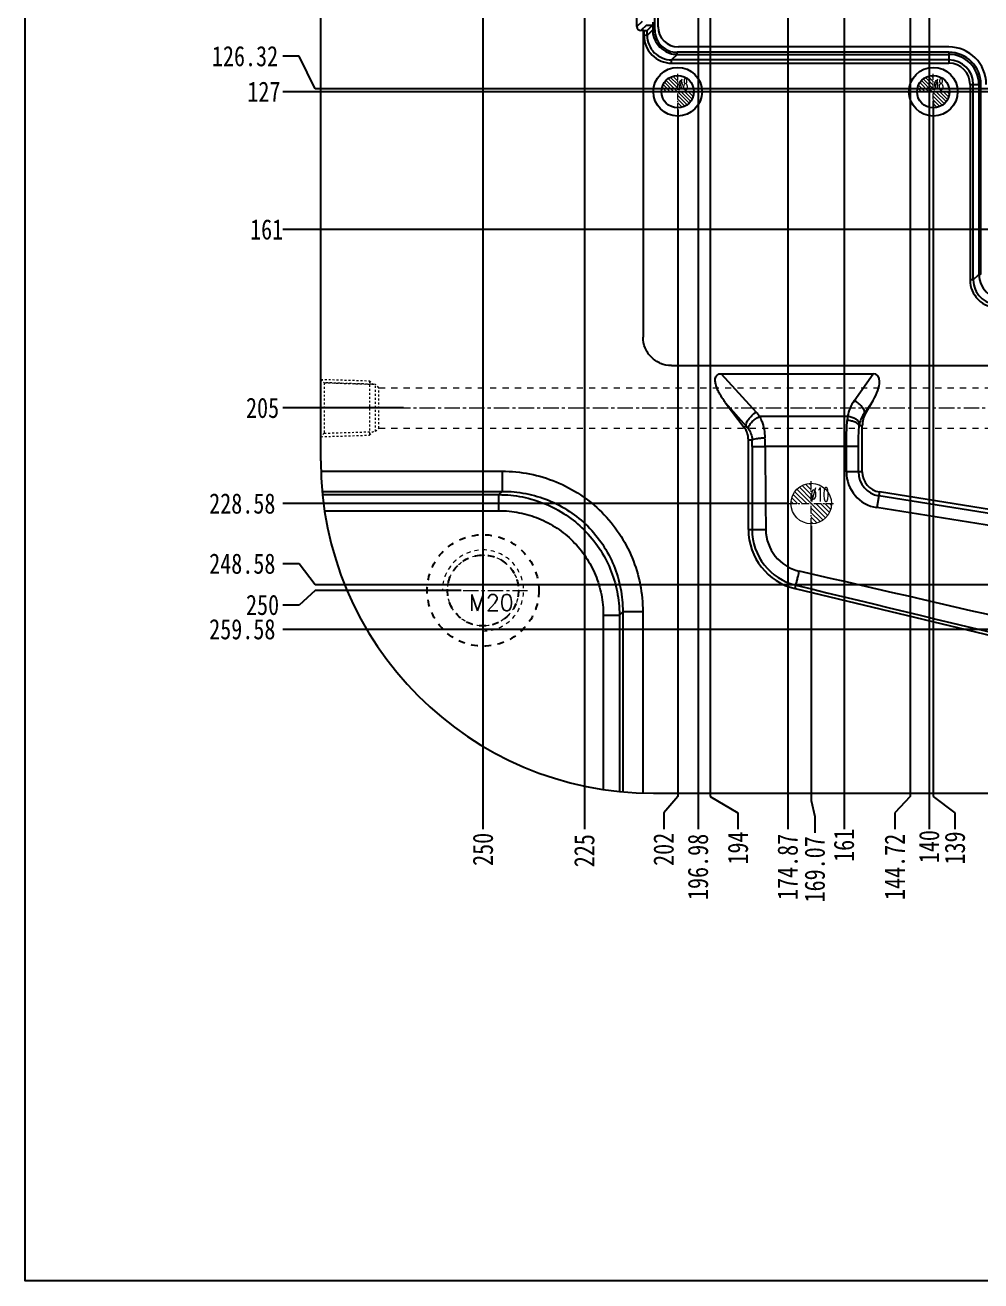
# Model space of a CAD drawing. Header units: millimetres. Extents: x -1265 to 1982, y -12197 to 1934.
# Drawn here: x -326.7 to -91.1, y -3582.3 to -3272.7 of the extents above; entities that cross this region are included whole.
import ezdxf
from ezdxf.enums import TextEntityAlignment as Align

# ---------------------------------------------------------------- set-up
doc = ezdxf.new("R2010")
doc.units = ezdxf.units.MM
doc.header["$LTSCALE"] = 16.335
doc.header["$PDMODE"] = 3
doc.header["$PDSIZE"] = 0.3125
doc.linetypes.add('CENTER', pattern=[0.6, 0.375, -0.075, 0.075, -0.075])
doc.linetypes.add('HIDDEN', pattern=[0.2, 0.1, -0.1])
doc.layers.get('0').update_dxf_attribs({"linetype": 'CONTINUOUS'})
doc.layers.get('Defpoints').update_dxf_attribs({"linetype": 'CONTINUOUS'})
for name, color, linetype, lineweight in [('cool', 153, 'HIDDEN', 9), ('epin', 13, 'CONTINUOUS', 9), ('screw', 33, 'CONTINUOUS', 13)]:
    doc.layers.add(name, color=color, linetype=linetype, lineweight=lineweight)
doc.layers.add('DEFAULT_2', color=8, linetype='HIDDEN')
doc.layers.add('DIM', color=3, linetype='CONTINUOUS')
doc.styles.get("Standard").update_dxf_attribs({"font": 'txt', "width": 0.8})
doc.styles.add('TXT', font='txt.shx', dxfattribs={"bigfont": 'gbcbig.shx'})
doc.styles.add('TXT05', font='txt.shx', dxfattribs={"width": 0.5, "bigfont": 'gbcbig.shx'})
doc.dimstyles.new('11', dxfattribs={"dimtxt": 8, "dimasz": 8, "dimexe": 0, "dimexo": 0, "dimgap": 0, "dimtad": 0, "dimdsep": 46, "dimtxsty": 'Standard', "dimcen": 0, "dimclrd": 4, "dimclre": 4, "dimclrt": 6, "dimazin": 0, "dimtp": 0.01, "dimtm": 0.01, "dimtfac": 1, "dimtofl": 0, "dimtmove": 0, "dimatfit": 3, "dimfxl": 0, "dimtolj": 1, "dimarcsym": 0})

# ---------------------------------------------------------------- blocks, each defined once
blk = doc.blocks.new('cool_jt_f12')
at = {"layer": 'cool', "ltscale": 0.3}
for p, q in [((0, 7.0785), (0.856, 6.2225)), ((0, 7.0785), (12, 6.7035)), ((0.856, 6.2225), (0.856, -6.2225)), ((13.5, 5.827375), (0.856, 6.2225)), ((0.856, 6.2225), (13.5, 5.827375)), ((12, 6.7035), (12.856, 5.8475)), ((12, 6.7035), (12, -6.7035)), ((14.327375, 5), (13.5, 5.827375)), ((13.5, -5.827375), (13.5, 5.827375)), ((14.327375, -5), (14.327375, 5)), ((0.856, -6.2225), (13.5, -5.827375)), ((12, -6.7035), (12.856, -5.8475)), ((13.5, -5.827375), (14.327375, -5)), ((0.856, -6.2225), (0, -7.0785)), ((0, -7.0785), (12, -6.7035))]:
    blk.add_line(p, q, dxfattribs=at)
blk = doc.blocks.new('06')
at = {"layer": 'cool', "ltscale": 0.932966}
for p, q in [((-3287.69, 1844.03), (-2736.35, 1844.03)), ((-3287.69, 1834.03), (-2736.35, 1834.03))]:
    blk.add_line(p, q, dxfattribs=at)
at = {"layer": 'cool', "color": 1, "linetype": 'CENTER', "ltscale": 0.621977}
blk.add_line((-3302.02, 1839.03), (-2722.02, 1839.03), dxfattribs=at)
at = {"layer": 'cool', "ltscale": 0.932966}
blk.add_blockref('cool_jt_f12', (-3302.02, 1839.03), dxfattribs=at)
at = {"layer": 'cool', "ltscale": 0.932966, "rotation": 180}
blk.add_blockref('cool_jt_f12', (-2722.02, 1839.03), dxfattribs=at)
blk = doc.blocks.new('epin_ejp_10')
at = {"layer": 'epin'}
h = blk.add_hatch(dxfattribs=at)
h.set_pattern_fill('_ANSI31', color=123, scale=0.25, angle=90, style=0)
h.set_pattern_definition([(135, (127.9125, 1355.0167), (-0.561266, -0.561266), [])])
h.paths.add_polyline_path([(0, 5, 0.414214), (-5, 0), (0, 0)])
h.paths.add_polyline_path([(5, 0), (0, 0), (0, -5, 0.414214)])
at = {"layer": 'epin', "color": 1, "linetype": 'CENTER', "ltscale": 0.310989}
for p, q in [((0, -5.5), (0, 5.5)), ((-5.5, 0), (5.5, 0))]:
    blk.add_line(p, q, dxfattribs=at)
at = {"layer": 'epin'}
blk.add_circle((0, 0), 5, dxfattribs=at)
at = {"layer": 'epin', "color": 6, "style": 'TXT05', "width": 0.5}
blk.add_text('%%c10', height=3.5, dxfattribs=at).set_placement((2.1, 2.25), align=Align.MIDDLE)
blk = doc.blocks.new('epin_ejp_8')
at = {"layer": 'epin'}
h = blk.add_hatch(dxfattribs=at)
h.set_pattern_fill('_ANSI31', color=123, scale=0.2, angle=90, style=0)
h.set_pattern_definition([(135, (-2636.1445, 786.8366), (-0.4490128, -0.4490128), [])])
h.paths.add_polyline_path([(0, 4, 0.414214), (-4, 0), (0, 0)])
h.paths.add_polyline_path([(4, 0), (0, 0), (0, -4, 0.414214)])
at = {"layer": 'epin', "color": 1, "linetype": 'CENTER', "ltscale": 0.248791}
for p, q in [((0, -4.4), (0, 4.4)), ((-4.4, 0), (4.4, 0))]:
    blk.add_line(p, q, dxfattribs=at)
at = {"layer": 'epin'}
blk.add_circle((0, 0), 4, dxfattribs=at)
at = {"layer": 'epin', "color": 6, "style": 'TXT05', "width": 0.5}
blk.add_text('%%c8', height=2.8, dxfattribs=at).set_placement((1.33, 1.8), align=Align.MIDDLE)
blk = doc.blocks.new('08')
at = {"layer": 'epin'}
for name, p in [('epin_ejp_8', (-3214.02, 1917.03)), ('epin_ejp_8', (-3151.02, 1917.03)), ('epin_ejp_10', (-3181.09, 1815.45))]:
    blk.add_blockref(name, p, dxfattribs=at)
blk = doc.blocks.new('screw_m20_g')
at = {"layer": 'screw', "color": 1, "linetype": 'CENTER', "ltscale": 0.621977}
for p, q in [((0, -11), (0, 11)), ((-11, 0), (11, 0))]:
    blk.add_line(p, q, dxfattribs=at)
at = {"layer": 'screw', "linetype": 'HIDDEN', "ltscale": 0.621977}
blk.add_circle((0, 0), 8.75, dxfattribs=at)
at = {"layer": 'screw', "color": 92, "linetype": 'HIDDEN', "ltscale": 0.621977}
blk.add_arc((0, 0), 10, 270, 180, dxfattribs=at)
at = {"layer": 'screw', "color": 6, "style": 'TXT'}
blk.add_text('M20', height=4, dxfattribs=at).set_placement((-3.4, -5))
blk = doc.blocks.new('*D578')
at = {"layer": 'Defpoints', "color": 0}
for p in [(36.15, -3162.07), (-103.85, -3242.07), (-103.85, -3470.92)]:
    blk.add_point(p, dxfattribs=at)
at = {"layer": 'DIM', "color": 4, "lineweight": -2}
blk.add_line((-103.85, -3242.07), (-103.85, -3470.92), dxfattribs=at)
at = {"layer": 'DIM', "color": 6, "insert": (-103.85, -3475.25), "char_height": 5, "attachment_point": 5, "rotation": 90}
blk.add_mtext('\\A1;140', dxfattribs=at)
blk = doc.blocks.new('*D579')
at = {"layer": 'Defpoints', "color": 0}
for p in [(36.15, -3162.07), (-108.57, -3190.04), (-112.31, -3470.92)]:
    blk.add_point(p, dxfattribs=at)
at = {"layer": 'DIM', "color": 4, "lineweight": -2}
for p, q in [((-108.57, -3190.04), (-108.57, -3462.92)), ((-108.57, -3462.92), (-112.31, -3466.92)), ((-112.31, -3466.92), (-112.31, -3470.92))]:
    blk.add_line(p, q, dxfattribs=at)
at = {"layer": 'DIM', "color": 6, "insert": (-112.31, -3480.25), "char_height": 5, "attachment_point": 5, "rotation": 90}
blk.add_mtext('\\A1;144.72', dxfattribs=at)
blk = doc.blocks.new('*D580')
at = {"layer": 'Defpoints', "color": 0}
for p in [(36.15, -3162.07), (-102.85, -3291.41), (-97.5, -3470.92)]:
    blk.add_point(p, dxfattribs=at)
at = {"layer": 'DIM', "color": 4, "lineweight": -2}
for p, q in [((-102.85, -3291.41), (-102.85, -3462.92)), ((-102.85, -3462.92), (-97.5, -3466.92)), ((-97.5, -3466.92), (-97.5, -3470.92))]:
    blk.add_line(p, q, dxfattribs=at)
at = {"layer": 'DIM', "color": 6, "insert": (-97.5, -3475.59), "char_height": 5, "attachment_point": 5, "rotation": 90}
blk.add_mtext('\\A1;139', dxfattribs=at)
blk = doc.blocks.new('*D581')
at = {"layer": 'Defpoints', "color": 0}
for p in [(36.15, -3162.07), (-138.72, -3167.93), (-138.72, -3470.92)]:
    blk.add_point(p, dxfattribs=at)
at = {"layer": 'DIM', "color": 4, "lineweight": -2}
blk.add_line((-138.72, -3167.93), (-138.72, -3470.92), dxfattribs=at)
at = {"layer": 'DIM', "color": 6, "insert": (-138.72, -3480.25), "char_height": 5, "attachment_point": 5, "rotation": 90}
blk.add_mtext('\\A1;174.87', dxfattribs=at)
blk = doc.blocks.new('*D582')
at = {"layer": 'Defpoints', "color": 0}
for p in [(36.15, -3162.07), (-124.85, -3265.07), (-124.85, -3470.92)]:
    blk.add_point(p, dxfattribs=at)
at = {"layer": 'DIM', "color": 4, "lineweight": -2}
blk.add_line((-124.85, -3265.07), (-124.85, -3470.92), dxfattribs=at)
at = {"layer": 'DIM', "color": 6, "insert": (-124.85, -3474.92), "char_height": 5, "attachment_point": 5, "rotation": 90}
blk.add_mtext('\\A1;161', dxfattribs=at)
blk = doc.blocks.new('*D583')
at = {"layer": 'Defpoints', "color": 0}
for p in [(36.15, -3162.07), (-160.83, -3190.04), (-160.83, -3470.92)]:
    blk.add_point(p, dxfattribs=at)
at = {"layer": 'DIM', "color": 4, "lineweight": -2}
blk.add_line((-160.83, -3190.04), (-160.83, -3470.92), dxfattribs=at)
at = {"layer": 'DIM', "color": 6, "insert": (-160.83, -3480.25), "char_height": 5, "attachment_point": 5, "rotation": 90}
blk.add_mtext('\\A1;196.98', dxfattribs=at)
blk = doc.blocks.new('*D584')
at = {"layer": 'Defpoints', "color": 0}
for p in [(36.15, -3162.07), (-157.85, -3229.07), (-150.99, -3470.92)]:
    blk.add_point(p, dxfattribs=at)
at = {"layer": 'DIM', "color": 4, "lineweight": -2}
for p, q in [((-157.85, -3229.07), (-157.85, -3462.92)), ((-157.85, -3462.92), (-150.99, -3466.92)), ((-150.99, -3466.92), (-150.99, -3470.92))]:
    blk.add_line(p, q, dxfattribs=at)
at = {"layer": 'DIM', "color": 6, "insert": (-150.99, -3475.59), "char_height": 5, "attachment_point": 5, "rotation": 90}
blk.add_mtext('\\A1;194', dxfattribs=at)
blk = doc.blocks.new('*D585')
at = {"layer": 'Defpoints', "color": 0}
for p in [(36.15, -3162.07), (-165.85, -3293.47), (-169.3, -3470.92)]:
    blk.add_point(p, dxfattribs=at)
at = {"layer": 'DIM', "color": 4, "lineweight": -2}
for p, q in [((-165.85, -3293.47), (-165.85, -3462.92)), ((-165.85, -3462.92), (-169.3, -3466.92)), ((-169.3, -3466.92), (-169.3, -3470.92))]:
    blk.add_line(p, q, dxfattribs=at)
at = {"layer": 'DIM', "color": 6, "insert": (-169.3, -3475.92), "char_height": 5, "attachment_point": 5, "rotation": 90}
blk.add_mtext('\\A1;202', dxfattribs=at)
blk = doc.blocks.new('*D586')
at = {"layer": 'Defpoints', "color": 0}
for p in [(36.15, -3162.07), (-188.85, -3166.47), (-188.85, -3470.92)]:
    blk.add_point(p, dxfattribs=at)
at = {"layer": 'DIM', "color": 4, "lineweight": -2}
blk.add_line((-188.85, -3166.47), (-188.85, -3470.92), dxfattribs=at)
at = {"layer": 'DIM', "color": 6, "insert": (-188.85, -3476.25), "char_height": 5, "attachment_point": 5, "rotation": 90}
blk.add_mtext('\\A1;225', dxfattribs=at)
blk = doc.blocks.new('*D587')
at = {"layer": 'Defpoints', "color": 0}
for p in [(36.15, -3162.07), (-213.85, -3168.34), (-213.85, -3470.92)]:
    blk.add_point(p, dxfattribs=at)
at = {"layer": 'DIM', "color": 4, "lineweight": -2}
blk.add_line((-213.85, -3168.34), (-213.85, -3470.92), dxfattribs=at)
at = {"layer": 'DIM', "color": 6, "insert": (-213.85, -3475.92), "char_height": 5, "attachment_point": 5, "rotation": 90}
blk.add_mtext('\\A1;250', dxfattribs=at)
blk = doc.blocks.new('*D588')
at = {"layer": 'Defpoints', "color": 0}
for p in [(36.15, -3162.07), (-263.18, -3367.07), (-233.41, -3367.07)]:
    blk.add_point(p, dxfattribs=at)
at = {"layer": 'DIM', "color": 4, "lineweight": -2}
blk.add_line((-233.41, -3367.07), (-263.18, -3367.07), dxfattribs=at)
at = {"layer": 'DIM', "color": 6, "insert": (-268.18, -3367.07), "char_height": 5, "attachment_point": 5}
blk.add_mtext('\\A1;205', dxfattribs=at)
blk = doc.blocks.new('*D589')
at = {"layer": 'Defpoints', "color": 0}
for p in [(36.15, -3162.07), (-263.18, -3421.66), (-3.11, -3421.66)]:
    blk.add_point(p, dxfattribs=at)
at = {"layer": 'DIM', "color": 4, "lineweight": -2}
blk.add_line((-3.11, -3421.66), (-263.18, -3421.66), dxfattribs=at)
at = {"layer": 'DIM', "color": 6, "insert": (-273.18, -3421.66), "char_height": 5, "attachment_point": 5}
blk.add_mtext('\\A1;259.58', dxfattribs=at)
blk = doc.blocks.new('*D590')
at = {"layer": 'Defpoints', "color": 0}
for p in [(36.15, -3162.07), (-263.18, -3405.49), (-71.11, -3410.66)]:
    blk.add_point(p, dxfattribs=at)
at = {"layer": 'DIM', "color": 4, "lineweight": -2}
for p, q in [((-259.18, -3405.49), (-263.18, -3405.49)), ((-255.18, -3410.66), (-259.18, -3405.49)), ((-71.11, -3410.66), (-255.18, -3410.66))]:
    blk.add_line(p, q, dxfattribs=at)
at = {"layer": 'DIM', "color": 6, "insert": (-273.18, -3405.49), "char_height": 5, "attachment_point": 5}
blk.add_mtext('\\A1;248.58', dxfattribs=at)
blk = doc.blocks.new('*D591')
at = {"layer": 'Defpoints', "color": 0}
for p in [(36.15, -3162.07), (-219.21, -3412.07), (-263.18, -3415.66)]:
    blk.add_point(p, dxfattribs=at)
at = {"layer": 'DIM', "color": 4, "lineweight": -2}
for p, q in [((-255.18, -3412.07), (-259.18, -3415.66)), ((-219.21, -3412.07), (-255.18, -3412.07)), ((-259.18, -3415.66), (-263.18, -3415.66))]:
    blk.add_line(p, q, dxfattribs=at)
at = {"layer": 'DIM', "color": 6, "insert": (-268.18, -3415.66), "char_height": 5, "attachment_point": 5}
blk.add_mtext('\\A1;250', dxfattribs=at)
blk = doc.blocks.new('*D592')
at = {"layer": 'Defpoints', "color": 0}
for p in [(36.15, -3162.07), (-263.18, -3390.66), (-138.41, -3390.66)]:
    blk.add_point(p, dxfattribs=at)
at = {"layer": 'DIM', "color": 4, "lineweight": -2}
blk.add_line((-138.41, -3390.66), (-263.18, -3390.66), dxfattribs=at)
at = {"layer": 'DIM', "color": 6, "insert": (-273.18, -3390.66), "char_height": 5, "attachment_point": 5}
blk.add_mtext('\\A1;228.58', dxfattribs=at)
blk = doc.blocks.new('*D593')
at = {"layer": 'Defpoints', "color": 0}
for p in [(36.15, -3162.07), (-263.18, -3323.07), (-44.84, -3323.07)]:
    blk.add_point(p, dxfattribs=at)
at = {"layer": 'DIM', "color": 4, "lineweight": -2}
blk.add_line((-44.84, -3323.07), (-263.18, -3323.07), dxfattribs=at)
at = {"layer": 'DIM', "color": 6, "insert": (-267.18, -3323.07), "char_height": 5, "attachment_point": 5}
blk.add_mtext('\\A1;161', dxfattribs=at)
blk = doc.blocks.new('*D594')
at = {"layer": 'Defpoints', "color": 0}
for p in [(36.15, -3162.07), (-263.18, -3289.07), (-20.3, -3289.07)]:
    blk.add_point(p, dxfattribs=at)
at = {"layer": 'DIM', "color": 4, "lineweight": -2}
blk.add_line((-20.3, -3289.07), (-263.18, -3289.07), dxfattribs=at)
at = {"layer": 'DIM', "color": 6, "insert": (-267.85, -3289.07), "char_height": 5, "attachment_point": 5}
blk.add_mtext('\\A1;127', dxfattribs=at)
blk = doc.blocks.new('*D595')
at = {"layer": 'Defpoints', "color": 0}
for p in [(36.15, -3162.07), (-263.18, -3280.34), (-59.67, -3288.4)]:
    blk.add_point(p, dxfattribs=at)
at = {"layer": 'DIM', "color": 4, "lineweight": -2}
for p, q in [((-259.18, -3280.34), (-263.18, -3280.34)), ((-255.18, -3288.4), (-259.18, -3280.34)), ((-59.67, -3288.4), (-255.18, -3288.4))]:
    blk.add_line(p, q, dxfattribs=at)
at = {"layer": 'DIM', "color": 6, "insert": (-272.51, -3280.34), "char_height": 5, "attachment_point": 5}
blk.add_mtext('\\A1;126.32', dxfattribs=at)
blk = doc.blocks.new('*D652')
at = {"layer": 'Defpoints', "color": 0}
for p in [(36.15, -3162.07), (-132.91, -3396.16), (-132.04, -3471.85)]:
    blk.add_point(p, dxfattribs=at)
at = {"layer": 'DIM', "color": 4, "lineweight": -2}
for p, q in [((-132.91, -3396.16), (-132.91, -3463.85)), ((-132.91, -3463.85), (-132.04, -3467.85)), ((-132.04, -3467.85), (-132.04, -3471.85))]:
    blk.add_line(p, q, dxfattribs=at)
at = {"layer": 'DIM', "color": 6, "insert": (-132.04, -3480.85), "char_height": 5, "attachment_point": 5, "rotation": 90}
blk.add_mtext('\\A1;169.07', dxfattribs=at)

msp = doc.modelspace()

# ---------------------------------------------------------------- linework, layer by layer
at = {"color": 7, "linetype": 'Continuous'}
for p, q in [((-253.846, -3380.072), (-253.846, -2944.072)), ((-170.686, -3273.037), (-170.686, -2984.174)), ((-175.901, -3272.999), (-175.901, -3242.849)), ((-175.901, -3272.999), (-174.55, -3271.648)), ((-173.545, -3272.653), (-174.896, -3274.004)), ((-173.545, -3272.653), (-172.037, -3272.653)), ((-173.375, -3273.99), (-172.037, -3272.653)), ((-172.012, -3271.962), (-172.012, -3273.834)), ((-171.509, -3273.833), (-171.509, -3270.643)), ((-174.179, -3274.004), (-174.896, -3274.004)), ((-174.394, -3274.004), (-174.394, -3349.582)), ((-174.179, -3274.004), (-174.179, -3275.197)), ((-173.375, -3275.197), (-174.179, -3275.197)), ((-173.375, -3275.197), (-172.012, -3273.834)), ((-173.375, -3275.197), (-173.375, -3273.99)), ((-171.509, -3273.834), (-172.012, -3273.834)), ((-165.982, -3279.863), (-165.982, -3279.36)), ((-99.019, -3279.36), (-165.982, -3279.36)), ((-99.019, -3278.037), (-165.686, -3278.037)), ((-99.019, -3279.36), (-99.019, -3282.03)), ((-165.982, -3279.863), (-167.346, -3281.226)), ((-167.346, -3282.03), (-167.346, -3281.226)), ((-99.019, -3281.226), (-167.346, -3281.226)), ((-167.346, -3282.03), (-99.019, -3282.03)), ((-165.982, -3279.863), (-99.019, -3279.863)), ((-93.779, -3287.27), (-93.779, -3335.497)), ((-93.779, -3287.27), (-91.109, -3287.27)), ((-92.975, -3335.497), (-92.975, -3287.27)), ((-91.612, -3287.27), (-91.612, -3334.134)), ((-91.109, -3334.133), (-91.109, -3287.27)), ((-92.975, -3335.497), (-91.612, -3334.134)), ((-91.109, -3334.134), (-91.612, -3334.134)), ((-92.975, -3335.497), (-93.779, -3335.497)), ((-167.361, -3356.615), (240.674, -3356.615)), ((-155.094, -3358.615), (-117.657, -3358.615)), ((-155.092, -3358.615), (-146.511, -3368.073)), ((-122.328, -3365.269), (-117.657, -3358.615)), ((-154.11, -3365.719), (-149.438, -3371.865)), ((-154.11, -3365.719), (-148.988, -3371.523)), ((-119.778, -3368.25), (-117.667, -3365.242)), ((-119.517, -3368.403), (-117.667, -3365.242)), ((-123.955, -3369.156), (-145.672, -3369.156)), ((-119.517, -3368.403), (-119.778, -3368.25)), ((-149.438, -3371.865), (-148.988, -3371.523)), ((-120.339, -3371.433), (-121.106, -3371.433)), ((-120.339, -3382.832), (-120.339, -3371.433)), ((-148.419, -3397.043), (-148.419, -3374.891)), ((-148.419, -3374.891), (-147.498, -3374.891)), ((-121.312, -3376.598), (-144.298, -3376.598)), ((-124.266, -3382.832), (-124.266, -3376.598)), ((-121.312, -3382.832), (-121.312, -3376.598)), ((-253.805, -3382.675), (-209.109, -3382.675)), ((-209.109, -3382.675), (-209.109, -3387.627)), ((-120.339, -3382.832), (-124.266, -3382.832)), ((-253.498, -3387.627), (-209.109, -3387.627)), ((-209.926, -3388.444), (-209.109, -3387.627)), ((-116.13, -3387.769), (-116.752, -3391.647)), ((-81.375, -3393.342), (-116.13, -3387.769)), ((-253.418, -3388.444), (-209.926, -3388.444)), ((-209.926, -3392.406), (-209.926, -3388.444)), ((-81.529, -3394.303), (-116.284, -3388.73)), ((-252.914, -3392.406), (-209.926, -3392.406)), ((-81.997, -3397.221), (-116.752, -3391.647)), ((-148.419, -3397.043), (-147.508, -3397.043)), ((-136.921, -3411.629), (-136.714, -3410.767)), ((-136.921, -3411.629), (-14.177, -3441.099)), ((-184.179, -3418.152), (-184.179, -3461.14)), ((-184.179, -3418.152), (-180.218, -3418.152)), ((-180.218, -3418.152), (-179.401, -3417.335)), ((-180.218, -3418.152), (-180.218, -3461.644)), ((-179.401, -3417.335), (-179.401, -3461.724)), ((-174.449, -3417.335), (-179.401, -3417.335)), ((-174.449, -3417.335), (-174.449, -3462.031)), ((-171.846, -3462.072), (-15.314, -3462.072))]:
    msp.add_line(p, q, dxfattribs=at)
msp.add_lwpolyline([(-326.714, -2762.541), (670.732, -2762.541), (670.732, -3582.339), (-326.714, -3582.339)], close=True)
for centre, radius in [((-165.846, -3289.072), 6), ((-165.846, -3289.072), 4), ((-102.846, -3289.072), 6), ((-102.846, -3289.072), 4)]:
    msp.add_circle(centre, radius, dxfattribs=at)
for centre, radius, start, end in [((-165.686, -3273.037), 5, 180, 270), ((-167.346, -3275.197), 6.833, 179.99815, 270.00185), ((-165.983, -3273.834), 6.029, 179.99835, 251.99997), ((-165.983, -3273.834), 5.526, 179.99449, 270.00552), ((-165.976, -3273.79), 6.073, 252.06444, 269.93475), ((-99.019, -3287.27), 9.233, 0, 90), ((-99.019, -3287.27), 7.91, 0, 90), ((-99.019, -3287.27), 7.407, 0, 90), ((-99.019, -3287.27), 6.044, 0, 90), ((-99.019, -3287.27), 5.24, 0, 90), ((-85.582, -3334.133), 6.029, 180.00197, 269.99803), ((-86.946, -3335.497), 6.833, 179.99815, 270.00185), ((-114.257, -3370.931), 9.859, 144.9466, 169.62716), ((-153.461, -3374.322), 9.346, 33.55498, 41.96023), ((-111.395, -3370.993), 12.694, 171.67983, 176.15585), ((-114.297, -3372.418), 6.886, 142.74623, 167.146), ((-114.339, -3371.433), 6, 149.66115, 180), ((-153.419, -3374.891), 5, 0, 37.2352), ((-153.448, -3375.804), 6.182, 35.59517, 43.82328), ((-115.806, -3372.073), 5.339, 167.15281, 173.11625), ((-213.551, -3376.478), 66.072, 359.89605, 1.37686), ((-252.746, -3377.454), 108.452, 0.45199, 1.59988), ((-171.846, -3380.072), 82, 180, 270), ((-115.339, -3382.832), 8.928, 180, 260.88987), ((-115.339, -3382.832), 5.973, 180, 260.88987), ((-115.339, -3382.832), 5, 180, 260.88987), ((-133.419, -3397.043), 15, 180, 256.4992), ((-133.406, -3397.059), 14.102, 179.93772, 256.43297), ((-133.495, -3396.956), 10.638, 180.47131, 257.00849), ((-9299.694, -43255.508), 40888.303, 76.872086, 77.0489779)]:
    msp.add_arc(centre, radius, start, end, dxfattribs=at)
for centre, major_axis, ratio, start_param, end_param in [((-174.896, -3272.999), (-0.711, -0.711), 0.9996955, -0.7852459, 0.7852459), ((-120.857, -3364.662), (4.069, 5.796), 0.423647, -1.3779011, 0.2890735)]:
    msp.add_ellipse(centre, major_axis=major_axis, ratio=ratio, start_param=start_param, end_param=end_param, dxfattribs=at)
for points, knots in [([(-174.179, -3274.004), (-174.078, -3274.004), (-173.93, -3274.004), (-173.742, -3274.002), (-173.622, -3274), (-173.524, -3273.997), (-173.448, -3273.998), (-173.405, -3273.991), (-173.379, -3273.994), (-173.375, -3273.99)], [0, 0, 0, 0, 0.3780984, 0.5501168, 0.7008385, 0.8251935, 0.9184387, 0.9774046, 1, 1, 1, 1]), ([(-173.375, -3275.197), (-173.375, -3275.981), (-173.049, -3277.562), (-171.724, -3279.575), (-169.711, -3280.901), (-168.13, -3281.226), (-167.346, -3281.226)], [0, 0, 0, 0, 0.2501771, 0.5, 0.7498225, 1, 1, 1, 1]), ([(-92.975, -3335.497), (-92.975, -3336.281), (-92.649, -3337.862), (-91.324, -3339.875), (-89.311, -3341.201), (-87.73, -3341.526), (-86.946, -3341.526)], [0, 0, 0, 0, 0.2501771, 0.5, 0.7498225, 1, 1, 1, 1]), ([(-167.361, -3356.615), (-168.276, -3356.608), (-170.126, -3356.254), (-172.461, -3354.682), (-174.033, -3352.347), (-174.387, -3350.497), (-174.394, -3349.582)], [0, 0, 0, 0, 0.2500136, 0.5, 0.7499864, 1, 1, 1, 1]), ([(-154.11, -3365.719), (-154.327, -3365.434), (-154.745, -3364.851), (-155.32, -3363.942), (-155.831, -3362.995), (-156.257, -3362.007), (-156.51, -3361.144), (-156.606, -3360.431), (-156.594, -3359.89), (-156.464, -3359.357), (-156.13, -3358.912), (-155.638, -3358.652), (-155.274, -3358.615), (-155.094, -3358.615)], [0, 0, 0, 0, 0.1248554, 0.2497175, 0.3745705, 0.4994128, 0.6242511, 0.6866988, 0.7492924, 0.8121111, 0.8746104, 0.9372827, 1, 1, 1, 1]), ([(-119.778, -3368.25), (-119.737, -3368.025), (-119.897, -3367.455), (-120.45, -3366.685), (-121.284, -3365.906), (-121.963, -3365.462), (-122.328, -3365.269)], [0, 0, 0, 0, 0.1678287, 0.4065672, 0.6967488, 1, 1, 1, 1]), ([(-148.987, -3371.522), (-149.049, -3371.293), (-148.907, -3370.675), (-148.381, -3369.807), (-147.56, -3368.881), (-146.879, -3368.324), (-146.511, -3368.074)], [0, 0, 0, 0, 0.1622336, 0.4024184, 0.6961641, 1, 1, 1, 1]), ([(-148.421, -3372.205), (-148.455, -3371.969), (-148.271, -3371.378), (-147.672, -3370.589), (-146.78, -3369.797), (-146.058, -3369.35), (-145.672, -3369.156)], [0, 0, 0, 0, 0.1680782, 0.4065541, 0.6963896, 1, 1, 1, 1]), ([(-145.672, -3369.156), (-145.469, -3369.544), (-144.722, -3371.207), (-144.375, -3373.043), (-144.337, -3374.426)], [0, 0, 0, 0, 0.2403635, 1, 1, 1, 1]), ([(-121.011, -3370.886), (-121.056, -3370.678), (-121.337, -3370.242), (-122.011, -3369.75), (-122.914, -3369.362), (-123.597, -3369.206), (-123.955, -3369.156)], [0, 0, 0, 0, 0.1794606, 0.4142014, 0.6961433, 1, 1, 1, 1]), ([(-148.421, -3372.205), (-148.156, -3372.575), (-147.703, -3373.432), (-147.517, -3374.389), (-147.498, -3374.891)], [0, 0, 0, 0, 0.4751554, 1, 1, 1, 1]), ([(-124.266, -3376.598), (-124.266, -3376.043), (-124.249, -3373.89), (-124.168, -3371.737), (-124.06, -3370.142)], [0, 0, 0, 0, 0.2578698, 1, 1, 1, 1]), ([(-121.106, -3371.433), (-121.17, -3371.255), (-121.485, -3370.902), (-122.161, -3370.535), (-123.051, -3370.26), (-123.713, -3370.166), (-124.06, -3370.142)], [0, 0, 0, 0, 0.1700314, 0.4021423, 0.6874767, 1, 1, 1, 1]), ([(-121.312, -3376.598), (-121.312, -3376.154), (-121.295, -3374.431), (-121.213, -3372.708), (-121.106, -3371.433)], [0, 0, 0, 0, 0.2578709, 1, 1, 1, 1]), ([(-147.498, -3374.891), (-147.456, -3374.857), (-147.329, -3374.799), (-146.966, -3374.688), (-146.322, -3374.578), (-145.394, -3374.477), (-144.704, -3374.439), (-144.337, -3374.426)], [0, 0, 0, 0, 0.0508892, 0.1280848, 0.3551558, 0.6575777, 1, 1, 1, 1]), ([(-147.479, -3376.598), (-147.352, -3376.605), (-146.983, -3376.607), (-145.923, -3376.613), (-144.99, -3376.605), (-144.298, -3376.598)], [0, 0, 0, 0, 0.1206392, 0.347317, 1, 1, 1, 1]), ([(-209.109, -3382.675), (-206.842, -3382.676), (-202.296, -3383.114), (-195.743, -3385.08), (-189.698, -3388.289), (-184.403, -3392.625), (-180.066, -3397.92), (-176.855, -3403.966), (-174.889, -3410.521), (-174.45, -3415.068), (-174.449, -3417.335)], [0, 0, 0, 0, 0.125001, 0.2499845, 0.3749684, 0.4999498, 0.6249336, 0.7499374, 0.8749724, 1, 1, 1, 1]), ([(-209.109, -3387.627), (-207.164, -3387.621), (-203.262, -3387.984), (-197.633, -3389.654), (-192.439, -3392.397), (-187.892, -3396.114), (-184.173, -3400.662), (-181.428, -3405.857), (-179.758, -3411.487), (-179.395, -3415.389), (-179.401, -3417.335)], [0, 0, 0, 0, 0.1249875, 0.2499684, 0.3749579, 0.4999495, 0.6249434, 0.749953, 0.8749858, 1, 1, 1, 1]), ([(-209.926, -3388.444), (-207.985, -3388.449), (-204.093, -3388.836), (-198.485, -3390.533), (-193.313, -3393.291), (-188.78, -3397.007), (-185.064, -3401.54), (-182.306, -3406.712), (-180.61, -3412.319), (-180.223, -3416.211), (-180.218, -3418.152)], [0, 0, 0, 0, 0.1249889, 0.2500115, 0.375007, 0.5000198, 0.6250203, 0.7499909, 0.875003, 1, 1, 1, 1]), ([(-209.926, -3392.406), (-208.243, -3392.406), (-204.865, -3392.732), (-199.997, -3394.192), (-195.505, -3396.577), (-191.571, -3399.798), (-188.35, -3403.732), (-185.966, -3408.223), (-184.506, -3413.091), (-184.18, -3416.469), (-184.179, -3418.152)], [0, 0, 0, 0, 0.1249982, 0.2500227, 0.3750144, 0.5000199, 0.6250131, 0.7499797, 0.8749937, 1, 1, 1, 1]), ([(-147.508, -3397.043), (-147.372, -3397.051), (-146.981, -3397.053), (-145.857, -3397.058), (-144.868, -3397.05), (-144.133, -3397.043)], [0, 0, 0, 0, 0.1206376, 0.3473157, 1, 1, 1, 1]), ([(-136.714, -3410.767), (-136.673, -3410.631), (-136.575, -3410.232), (-136.391, -3409.483), (-136.153, -3408.472), (-135.979, -3407.721), (-135.887, -3407.321)], [0, 0, 0, 0, 0.1206409, 0.347318, 0.6527149, 1, 1, 1, 1])]:
    msp.add_open_spline(points, degree=3, knots=knots, dxfattribs=at)
for points in [[(-147.479, -3376.598), (-147.491, -3383.413), (-147.497, -3390.228), (-147.508, -3397.043)], [(-144.298, -3376.598), (-144.232, -3383.413), (-144.197, -3390.228), (-144.133, -3397.043)], [(-136.714, -3410.767), (-95.817, -3420.662), (-54.914, -3430.536), (-14.011, -3440.409)]]:
    msp.add_open_spline(points, degree=3, dxfattribs=at)
at = {"layer": 'DEFAULT_2', "color": 8, "linetype": 'HIDDEN'}
for radius in [13.75, 8.75]:
    msp.add_circle((-213.846, -3412.072), radius, dxfattribs=at)

# ---------------------------------------------------------------- block references
for name in ['08', '06']:
    msp.add_blockref(name, (3048.174, -5206.101))
at = {"layer": 'screw'}
msp.add_blockref('screw_m20_g', (-213.846, -3412.072), dxfattribs=at)

# ---------------------------------------------------------------- dimensions: what is measured, and where the dimension line sits
at = {"layer": 'DIM'}
for feature_location, offset, dtype, picture, middle in [((-3.112, -3421.655), (-260.068, 0), 0, '*D589', (-273.18, -3421.655)), ((-71.112, -3410.655), (-192.068, 5.17), 0, '*D590', (-273.18, -3405.486)), ((-138.413, -3390.655), (-124.767, 0), 0, '*D592', (-273.18, -3390.655)), ((-59.673, -3288.396), (-203.507, 8.056), 0, '*D595', (-272.513, -3280.34)), ((-233.409, -3367.072), (-29.771, 0), 0, '*D588', (-268.18, -3367.072)), ((-219.214, -3412.072), (-43.966, -3.583), 0, '*D591', (-268.18, -3415.655)), ((-20.298, -3289.072), (-242.882, 0), 0, '*D594', (-267.846, -3289.072)), ((-44.844, -3323.072), (-218.336, 0), 0, '*D593', (-267.18, -3323.072)), ((-213.846, -3168.343), (0, -302.576), 1, '*D587', (-213.846, -3475.919)), ((-188.846, -3166.472), (0, -304.447), 1, '*D586', (-188.846, -3476.253)), ((-165.846, -3293.472), (-3.455, -177.447), 1, '*D585', (-169.302, -3475.919)), ((-160.826, -3190.036), (0, -280.883), 1, '*D583', (-160.826, -3480.253)), ((-157.846, -3229.072), (6.861, -241.847), 1, '*D584', (-150.986, -3475.586)), ((-138.716, -3167.926), (0, -302.993), 1, '*D581', (-138.716, -3480.253)), ((-132.913, -3396.155), (0.876, -75.691), 1, '*D652', (-132.037, -3480.846)), ((-124.846, -3265.072), (0, -205.847), 1, '*D582', (-124.846, -3474.919)), ((-108.566, -3190.036), (-3.745, -280.883), 1, '*D579', (-112.311, -3480.253)), ((-103.846, -3242.072), (0, -228.847), 1, '*D578', (-103.846, -3475.253)), ((-102.846, -3291.406), (5.346, -179.513), 1, '*D580', (-97.5, -3475.586))]:
    dim = msp.add_ordinate_dim(feature_location=feature_location, offset=offset, dtype=dtype, origin=(36.154, -3162.072), dimstyle='11', override={"dimtxt": 5, "dimasz": 2, "dimfxl": 1.25, "dimarcsym": 1}, dxfattribs=at)
    dim.commit()
    dim.dimension.update_dxf_attribs({"geometry": picture, "text_midpoint": middle})

doc.saveas('drawing.dxf')
